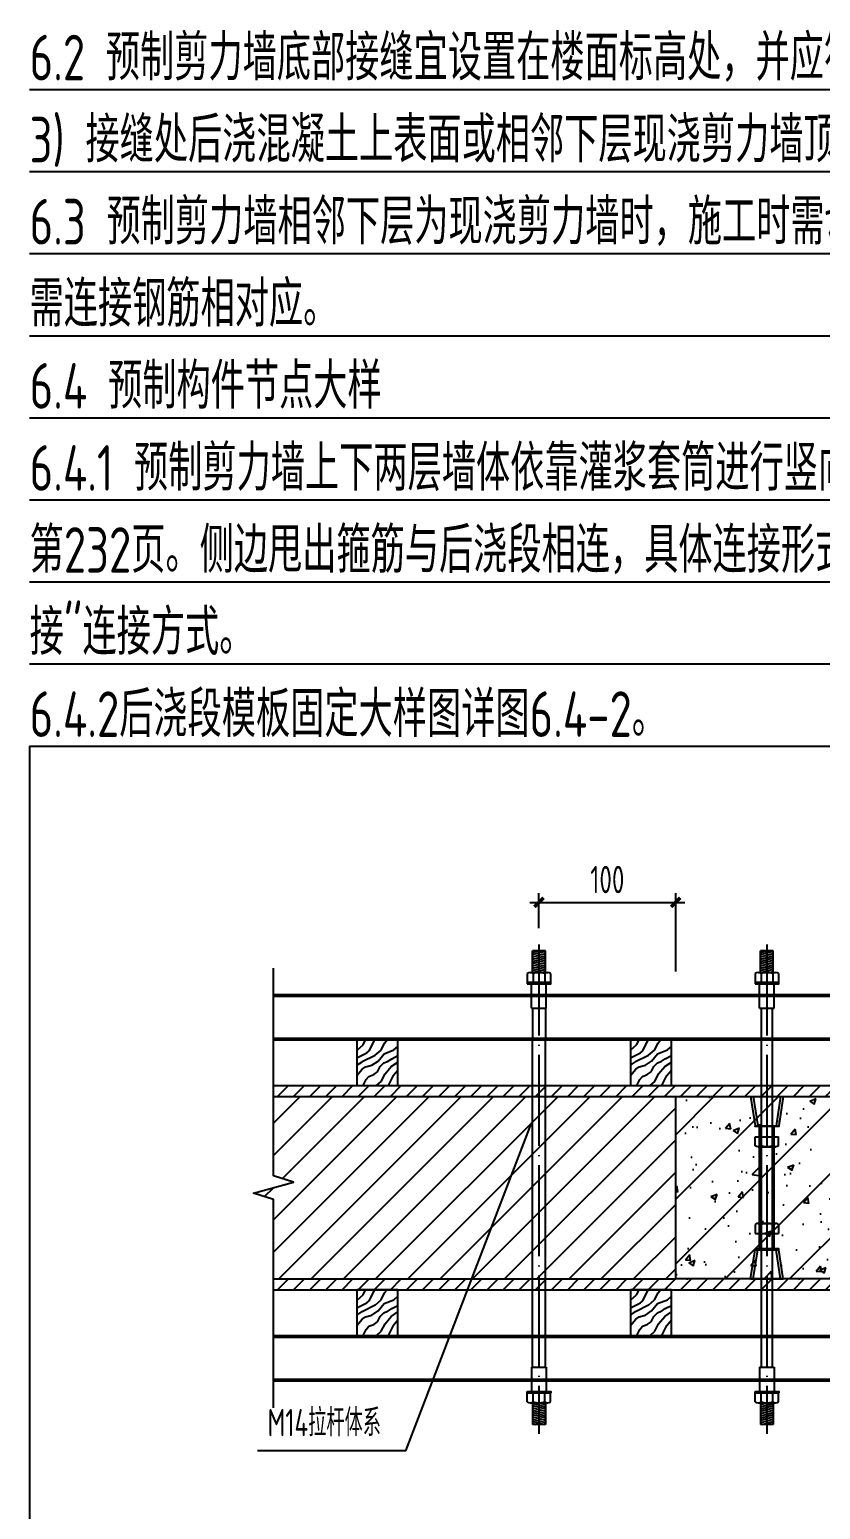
# Model space of a CAD drawing. Extents: x -85320 to 1679916, y -1321939 to 627.
# Drawn here: x 1051281 to 1059954, y -719776 to -703548 of the extents above; entities that cross this region are included whole.
import ezdxf
from ezdxf.enums import TextEntityAlignment as Align

# ---------------------------------------------------------------- set-up
doc = ezdxf.new("R2010")
doc.units = 0
doc.header["$LTSCALE"] = 1000
doc.linetypes.add('DOTE', pattern=[2.42, 2, -0.2, 0.02, -0.2])
for name, color, linetype in [('0S-DETL-HATCH', 252, 'Continuous'), ('0s-symb', 1, 'Continuous'), ('TQ-套筒', 4, 'Continuous'), ('TQ-详图、通用文字', 7, 'Continuous'), ('TQ-轴线', 1, 'DOTE'), ('TQ-钢板', 3, 'Continuous'), ('TQ-预制剪力墙', 2, 'Continuous'), ('TQ-预埋件', 81, 'Continuous'), ('ZMG-隔墙带梁', 171, 'Continuous'), ('中文', 7, 'Continuous'), ('图纸说明', 7, 'Continuous'), ('总说明下划线', 8, 'Continuous')]:
    doc.layers.add(name, color=color, linetype=linetype)
doc.layers.add('DIM', color=3, linetype='Continuous', lineweight=0)
doc.styles.add('sm', font='tssdeng.shx', dxfattribs={"width": 0.7, "height": 550, "bigfont": 'tssdchn.shx'})
doc.styles.add('TSSD_Dimension', font='tssdeng.shx', dxfattribs={"width": 0.7, "bigfont": 'hztxt.shx'})
doc.styles.add('TSSD_Rein', font='Tssdeng.shx', dxfattribs={"width": 0.7, "bigfont": 'hztxt.shx'})
doc.dimstyles.new('TSSD_25_100', dxfattribs={"dimtxt": 300, "dimasz": 100, "dimexe": 250, "dimexo": 250, "dimgap": 100, "dimtad": 1, "dimdec": 0, "dimlfac": 0.25, "dimzin": 0, "dimdsep": 46, "dimtxsty": 'TSSD_Dimension', "dimblk": 'ARCHTICK', "dimcen": 0, "dimclrt": 7, "dimadec": 0, "dimazin": 0, "dimtfac": 1, "dimtdec": 0, "dimtix": 1, "dimtmove": 2, "dimatfit": 3, "dimldrblk": 'ARCHTICK', "dimfxl": 1, "dimtvp": 0.7, "dimtolj": 1, "dimtzin": 0, "dimarcsym": 0})

# ---------------------------------------------------------------- blocks, each defined once
blk = doc.blocks.new('_ArchTick')
at = {"color": 0, "linetype": 'ByBlock', "const_width": 0.4}
blk.add_lwpolyline([(-0.5, -0.5), (0.5, 0.5)], dxfattribs=at)
blk = doc.blocks.new('*D2830')
at = {"layer": 'Defpoints', "color": 0, "transparency": 16777216}
for p in [(4631, 12291), (3131, 11759), (4631, 11282, 0)]:
    blk.add_point(p, dxfattribs=at)
at = {"layer": 'DIM', "color": 0, "lineweight": -2, "transparency": 16777216}
for p, q in [((3131, 12009), (3131, 12391)), ((4631, 11532), (4631, 12391)), ((3031, 12291), (4731, 12291))]:
    blk.add_line(p, q, dxfattribs=at)
at = {"layer": 'DIM', "color": 0, "lineweight": -2, "transparency": 16777216, "xscale": 100, "yscale": 100, "zscale": 100, "rotation": 180}
blk.add_blockref('_ArchTick', (3131, 12291), dxfattribs=at)
at = {"layer": 'DIM', "color": 0, "lineweight": -2, "transparency": 16777216, "xscale": 100, "yscale": 100, "zscale": 100}
blk.add_blockref('_ArchTick', (4631, 12291), dxfattribs=at)
at = {"layer": 'DIM', "color": 7, "transparency": 16777216, "insert": (3881, 12541), "char_height": 300, "attachment_point": 5, "style": 'TSSD_Dimension'}
blk.add_mtext('\\A1;100', dxfattribs=at)
blk = doc.blocks.new('2012073109122024')
at = {"layer": 'TQ-套筒'}
for p, q in [((9.7, 12.8), (0, 12.8)), ((0, 12.8), (0, -12.8)), ((9.7, 6.4), (0, 6.4)), ((11, 9.6), (11, -9.6)), ((9.7, -6.4), (0, -6.4)), ((9.7, -12.8), (0, -12.8))]:
    blk.add_line(p, q, dxfattribs=at)
for centre, radius, start, end in [((6.4, 9.6), 4.62, 316.2169, 43.7831), ((-5.5, 0), 16.5, 337.2795, 22.7205), ((6.4, -9.6), 4.62, 316.2169, 43.7831)]:
    blk.add_arc(centre, radius, start, end, dxfattribs=at)
blk = doc.blocks.new('A$C72E71460')
at = {"layer": '0S-DETL-HATCH'}
h = blk.add_hatch(dxfattribs=at)
h.set_pattern_fill('ANSI31', color=256, scale=2000, style=0)
h.set_pattern_definition([(45, (-848295.43, -504956), (-176.776695, 176.776695), [])])
h.paths.add_polyline_path([(220, 10161.8), (220, 9291.8), (440, 9221.8), (0, 9101.8), (220, 9031.8), (220, 8161.8), (4631.2, 8161.8), (4631.2, 10161.8)])
h = blk.add_hatch(dxfattribs=at)
h.set_pattern_fill('ARMORED', color=256, scale=100, style=0)
h.set_pattern_definition([(50, (-3180707.74, 1885101.64), (717.26018, -62.752135), [75, -825]), (355, (-3180707.74, 1885101.64), (-138.75133, 752.19213), [60, -660]), (100.4514, (-3180648, 1885096.4), (578.50938, 689.43954), [63.74019, -701.14211]), (46.1842, (-3180707.7, 1885301.6), (1067.24105, -165.51901), [112.5, -1237.5]), (96.6356, (-3180618.8, 1885287.8), (934.6627, 974.11787), [95.6103, -1051.713]), (351.1842, (-3180707.7, 1885301.6), (934.66195, 974.1186), [90, -990]), (21, (-3180607.74, 1885251.64), (596.90705, -402.61889), [75, -825]), (326, (-3180607.74, 1885251.64), (243.31533, 725.15005), [60, -660]), (71.4514, (-3180558, 1885218.1), (840.22263, 322.5305), [63.74019, -701.14211]), (37.5, (-3180707.74, 1885101.64), (12.159855, 332.893854), [0, -652, 0, -670, 0, -662.5]), (7.5, (-3180707.74, 1885101.64), (263.069537, 394.411712), [0, -382, 0, -637, 0, -252.5]), (327.5, (-3180930.74, 1885101.64), (533.822436, -22.554872), [0, -250, 0, -780, 0, -1035]), (317.5, (-3181030.74, 1885101.64), (583.18617, 100.10498), [0, -325, 0, -518, 0, -735]), (45, (-3180707.74, 1885101.64), (-353.55339, 353.55339), [])])
h.paths.add_polyline_path([(4631.2, 10161.8), (9631.2, 10161.8), (9631.2, 8161.8), (4631.2, 8161.8)])
at = {"layer": '0s-symb'}
h = blk.add_hatch(dxfattribs=at)
h.set_pattern_fill('ANSI31', color=256, scale=1000, style=0)
h.set_pattern_definition([(45, (-3208594.37, 1877380.99), (-88.3883476, 88.3883476), [])])
h.paths.add_polyline_path([(14887.1, 10161.8), (14887.1, 10281.8), (220, 10281.8), (220, 10161.8)])
h = blk.add_hatch(dxfattribs=at)
h.set_pattern_fill('ANSI31', color=256, scale=1000, style=0)
h.set_pattern_definition([(45, (-3208594.37, 1875260.99), (-88.3883476, 88.3883476), [])])
h.paths.add_polyline_path([(14887.1, 8041.8), (14887.1, 8161.8), (220, 8161.8), (220, 8041.8)])
at = {"layer": 'TQ-钢板'}
h = blk.add_hatch(dxfattribs=at)
h.set_pattern_fill('木纹面1', color=256, scale=100, pattern_type=2)
h.set_pattern_definition([(63.43495, (-43661.4, -6282.37), (400, -2e-08), [92.4274, -354.7862]), (40.6013, (-43924.54, -5936.5), (400, 4e-07), [83.161, -1760.748]), (40.6013, (-43724.54, -5536.5), (400, 4e-07), [83.161, -1760.748]), (40.6013, (-43524.54, -5136.5), (400, -3e-07), [83.161, -1760.748]), (63.43495, (-43864.35, -6338.27), (400, -2e-08), [84.74, -362.4734]), (50.1944, (-43826.46, -6262.48), (400, 2e-08), [44.81, -1517.24]), (50.1944, (-43626.46, -5862.48), (400, 2e-08), [44.81, -1517.24]), (50.1944, (-43426.46, -5462.48), (400, 2e-08), [44.81, -1517.24]), (21.8014, (-43797.77, -6228.05), (400, -5e-07), [57.3742, -1019.6587]), (33.69007, (-43744.5, -6206.74), (400, -2e-07), [50.4363, -670.674]), (63.43495, (-43702.53, -6178.77), (400, -2e-07), [67.1058, -380.1078]), (45, (-43672.52, -6118.75), (400, -2e-14), [54.3564, -1077.0145]), (45, (-43472.52, -5718.75), (400, -2e-14), [54.3564, -1077.0145]), (21.8014, (-43634.09, -6080.31), (400, -5e-07), [43.8474, -1033.1856]), (63.43495, (-43993.97, -6347.5), (400, -2e-07), [143.792, -303.4216]), (50.1944, (-43929.67, -6218.9), (400, 2e-08), [91.471, -1470.579]), (50.1944, (-43729.67, -5818.9), (400, 2e-08), [91.471, -1470.579]), (50.1944, (-43529.67, -5418.9), (400, 2e-08), [91.471, -1470.579]), (33.69007, (-43871.1, -6148.63), (400, -2e-07), [44.8112, -676.299]), (15.9454, (-43833.82, -6123.77), (400, -3e-05), [71.2497, -1384.7723]), (33.69007, (-43765.32, -6104.2), (400, -2e-07), [81.8593, -639.251]), (50.1944, (-43697.2, -6058.8), (400, 2e-08), [103.947, -1458.103]), (50.1944, (-43497.2, -5658.8), (400, 2e-08), [103.947, -1458.103]), (50.1944, (-43297.2, -5258.8), (400, -5e-08), [103.947, -1458.103]), (21.8014, (-43630.66, -5978.94), (400, -5e-07), [114.29, -962.743]), (50.1944, (-44020.07, -6199.7), (400, 2e-08), [104.281, -1457.769]), (50.1944, (-43820.07, -5799.7), (400, 2e-08), [104.281, -1457.769]), (50.1944, (-43620.07, -5399.7), (400, 2e-08), [104.281, -1457.769]), (33.69007, (-43953.3, -6119.6), (400, -2e-07), [96.7615, -624.3488]), (26.56505, (-43872.8, -6065.92), (400, 2e-08), [159.719, -1629.135]), (26.56505, (-43672.8, -5665.92), (400, 2e-08), [159.719, -1629.135]), (40.6013, (-43729.94, -5994.5), (400, 4e-07), [86.386, -1757.523]), (40.6013, (-43529.94, -5594.5), (400, 4e-07), [86.386, -1757.523]), (40.6013, (-43329.94, -5194.5), (400, 4e-07), [86.386, -1757.523]), (33.69007, (-43993.38, -6064.02), (400, -2e-07), [54.7158, -666.3944]), (26.56505, (-43947.85, -6033.67), (400, 2e-07), [143.1615, -1645.693]), (26.56505, (-43747.85, -5633.67), (400, -2e-06), [143.1615, -1645.693]), (40.6013, (-43819.8, -5969.65), (400, 4e-07), [34.016, -1809.892]), (40.6013, (-43619.8, -5569.65), (400, 4e-07), [34.016, -1809.892]), (40.6013, (-43419.8, -5169.65), (400, 4e-07), [34.016, -1809.892])])
h.paths.add_polyline_path([(1134, 10281.8), (1584, 10281.8), (1584, 10781.8), (1134, 10781.8)])
h = blk.add_hatch(dxfattribs=at)
h.set_pattern_fill('木纹面1', color=256, scale=100, pattern_type=2)
h.set_pattern_definition([(63.43495, (-40661.4, -6282.37), (400, -2e-08), [92.4274, -354.7862]), (40.6013, (-40924.54, -5936.5), (400, 4e-07), [83.161, -1760.748]), (40.6013, (-40724.54, -5536.5), (400, 4e-07), [83.161, -1760.748]), (40.6013, (-40524.54, -5136.5), (400, -3e-07), [83.161, -1760.748]), (63.43495, (-40864.35, -6338.27), (400, -2e-08), [84.74, -362.4734]), (50.1944, (-40826.46, -6262.48), (400, 2e-08), [44.81, -1517.24]), (50.1944, (-40626.46, -5862.48), (400, 2e-08), [44.81, -1517.24]), (50.1944, (-40426.46, -5462.48), (400, 2e-08), [44.81, -1517.24]), (21.8014, (-40797.77, -6228.05), (400, -5e-07), [57.3742, -1019.6587]), (33.69007, (-40744.5, -6206.74), (400, -2e-07), [50.4363, -670.674]), (63.43495, (-40702.53, -6178.77), (400, -2e-07), [67.1058, -380.1078]), (45, (-40672.52, -6118.75), (400, -2e-14), [54.3564, -1077.0145]), (45, (-40472.52, -5718.75), (400, -2e-14), [54.3564, -1077.0145]), (21.8014, (-40634.09, -6080.31), (400, -5e-07), [43.8474, -1033.1856]), (63.43495, (-40993.97, -6347.5), (400, -2e-07), [143.792, -303.4216]), (50.1944, (-40929.67, -6218.9), (400, 2e-08), [91.471, -1470.579]), (50.1944, (-40729.67, -5818.9), (400, 2e-08), [91.471, -1470.579]), (50.1944, (-40529.67, -5418.9), (400, 2e-08), [91.471, -1470.579]), (33.69007, (-40871.1, -6148.63), (400, -2e-07), [44.8112, -676.299]), (15.9454, (-40833.82, -6123.77), (400, -3e-05), [71.2497, -1384.7723]), (33.69007, (-40765.32, -6104.2), (400, -2e-07), [81.8593, -639.251]), (50.1944, (-40697.2, -6058.8), (400, 2e-08), [103.947, -1458.103]), (50.1944, (-40497.2, -5658.8), (400, 2e-08), [103.947, -1458.103]), (50.1944, (-40297.2, -5258.8), (400, -5e-08), [103.947, -1458.103]), (21.8014, (-40630.66, -5978.94), (400, -5e-07), [114.29, -962.743]), (50.1944, (-41020.07, -6199.7), (400, 2e-08), [104.281, -1457.769]), (50.1944, (-40820.07, -5799.7), (400, 2e-08), [104.281, -1457.769]), (50.1944, (-40620.07, -5399.7), (400, 2e-08), [104.281, -1457.769]), (33.69007, (-40953.3, -6119.6), (400, -2e-07), [96.7615, -624.3488]), (26.56505, (-40872.8, -6065.92), (400, 2e-08), [159.719, -1629.135]), (26.56505, (-40672.8, -5665.92), (400, 2e-08), [159.719, -1629.135]), (40.6013, (-40729.94, -5994.5), (400, 4e-07), [86.386, -1757.523]), (40.6013, (-40529.94, -5594.5), (400, 4e-07), [86.386, -1757.523]), (40.6013, (-40329.94, -5194.5), (400, 4e-07), [86.386, -1757.523]), (33.69007, (-40993.38, -6064.02), (400, -2e-07), [54.7158, -666.3944]), (26.56505, (-40947.85, -6033.67), (400, 2e-07), [143.1615, -1645.693]), (26.56505, (-40747.85, -5633.67), (400, -2e-06), [143.1615, -1645.693]), (40.6013, (-40819.8, -5969.65), (400, 4e-07), [34.016, -1809.892]), (40.6013, (-40619.8, -5569.65), (400, 4e-07), [34.016, -1809.892]), (40.6013, (-40419.8, -5169.65), (400, 4e-07), [34.016, -1809.892])])
h.paths.add_polyline_path([(4134, 10281.8), (4584, 10281.8), (4584, 10781.8), (4134, 10781.8)])
h = blk.add_hatch(dxfattribs=at)
h.set_pattern_fill('木纹面1', color=256, scale=100, pattern_type=2)
h.set_pattern_definition([(63.43495, (-43661.4, -9022.37), (400, -2e-08), [92.4274, -354.7862]), (40.6013, (-43924.54, -8676.5), (400, 4e-07), [83.161, -1760.748]), (40.6013, (-43724.54, -8276.5), (400, 4e-07), [83.161, -1760.748]), (40.6013, (-43524.54, -7876.5), (400, -3e-07), [83.161, -1760.748]), (63.43495, (-43864.35, -9078.27), (400, -2e-08), [84.74, -362.4734]), (50.1944, (-43826.46, -9002.48), (400, 2e-08), [44.81, -1517.24]), (50.1944, (-43626.46, -8602.48), (400, 2e-08), [44.81, -1517.24]), (50.1944, (-43426.46, -8202.48), (400, 2e-08), [44.81, -1517.24]), (21.8014, (-43797.77, -8968.05), (400, -5e-07), [57.3742, -1019.6587]), (33.69007, (-43744.5, -8946.74), (400, -2e-07), [50.4363, -670.674]), (63.43495, (-43702.53, -8918.77), (400, -2e-07), [67.1058, -380.1078]), (45, (-43672.52, -8858.75), (400, -2e-14), [54.3564, -1077.0145]), (45, (-43472.52, -8458.75), (400, -2e-14), [54.3564, -1077.0145]), (21.8014, (-43634.09, -8820.31), (400, -5e-07), [43.8474, -1033.1856]), (63.43495, (-43993.97, -9087.5), (400, -2e-07), [143.792, -303.4216]), (50.1944, (-43929.67, -8958.9), (400, 2e-08), [91.471, -1470.579]), (50.1944, (-43729.67, -8558.9), (400, 2e-08), [91.471, -1470.579]), (50.1944, (-43529.67, -8158.9), (400, 2e-08), [91.471, -1470.579]), (33.69007, (-43871.1, -8888.63), (400, -2e-07), [44.8112, -676.299]), (15.9454, (-43833.82, -8863.77), (400, -3e-05), [71.2497, -1384.7723]), (33.69007, (-43765.32, -8844.2), (400, -2e-07), [81.8593, -639.251]), (50.1944, (-43697.2, -8798.8), (400, 2e-08), [103.947, -1458.103]), (50.1944, (-43497.2, -8398.8), (400, 2e-08), [103.947, -1458.103]), (50.1944, (-43297.2, -7998.8), (400, -5e-08), [103.947, -1458.103]), (21.8014, (-43630.66, -8718.94), (400, -5e-07), [114.29, -962.743]), (50.1944, (-44020.07, -8939.7), (400, 2e-08), [104.281, -1457.769]), (50.1944, (-43820.07, -8539.7), (400, 2e-08), [104.281, -1457.769]), (50.1944, (-43620.07, -8139.7), (400, 2e-08), [104.281, -1457.769]), (33.69007, (-43953.3, -8859.6), (400, -2e-07), [96.7615, -624.3488]), (26.56505, (-43872.8, -8805.92), (400, 2e-08), [159.719, -1629.135]), (26.56505, (-43672.8, -8405.92), (400, 2e-08), [159.719, -1629.135]), (40.6013, (-43729.94, -8734.5), (400, 4e-07), [86.386, -1757.523]), (40.6013, (-43529.94, -8334.5), (400, 4e-07), [86.386, -1757.523]), (40.6013, (-43329.94, -7934.5), (400, 4e-07), [86.386, -1757.523]), (33.69007, (-43993.38, -8804.02), (400, -2e-07), [54.7158, -666.3944]), (26.56505, (-43947.85, -8773.67), (400, 2e-07), [143.1615, -1645.693]), (26.56505, (-43747.85, -8373.67), (400, -2e-06), [143.1615, -1645.693]), (40.6013, (-43819.8, -8709.65), (400, 4e-07), [34.016, -1809.892]), (40.6013, (-43619.8, -8309.65), (400, 4e-07), [34.016, -1809.892]), (40.6013, (-43419.8, -7909.65), (400, 4e-07), [34.016, -1809.892])])
h.paths.add_polyline_path([(1134, 7541.8), (1584, 7541.8), (1584, 8041.8), (1134, 8041.8)])
h = blk.add_hatch(dxfattribs=at)
h.set_pattern_fill('木纹面1', color=256, scale=100, pattern_type=2)
h.set_pattern_definition([(63.43495, (-40661.4, -9022.37), (400, -2e-08), [92.4274, -354.7862]), (40.6013, (-40924.54, -8676.5), (400, 4e-07), [83.161, -1760.748]), (40.6013, (-40724.54, -8276.5), (400, 4e-07), [83.161, -1760.748]), (40.6013, (-40524.54, -7876.5), (400, -3e-07), [83.161, -1760.748]), (63.43495, (-40864.35, -9078.27), (400, -2e-08), [84.74, -362.4734]), (50.1944, (-40826.46, -9002.48), (400, 2e-08), [44.81, -1517.24]), (50.1944, (-40626.46, -8602.48), (400, 2e-08), [44.81, -1517.24]), (50.1944, (-40426.46, -8202.48), (400, 2e-08), [44.81, -1517.24]), (21.8014, (-40797.77, -8968.05), (400, -5e-07), [57.3742, -1019.6587]), (33.69007, (-40744.5, -8946.74), (400, -2e-07), [50.4363, -670.674]), (63.43495, (-40702.53, -8918.77), (400, -2e-07), [67.1058, -380.1078]), (45, (-40672.52, -8858.75), (400, -2e-14), [54.3564, -1077.0145]), (45, (-40472.52, -8458.75), (400, -2e-14), [54.3564, -1077.0145]), (21.8014, (-40634.09, -8820.31), (400, -5e-07), [43.8474, -1033.1856]), (63.43495, (-40993.97, -9087.5), (400, -2e-07), [143.792, -303.4216]), (50.1944, (-40929.67, -8958.9), (400, 2e-08), [91.471, -1470.579]), (50.1944, (-40729.67, -8558.9), (400, 2e-08), [91.471, -1470.579]), (50.1944, (-40529.67, -8158.9), (400, 2e-08), [91.471, -1470.579]), (33.69007, (-40871.1, -8888.63), (400, -2e-07), [44.8112, -676.299]), (15.9454, (-40833.82, -8863.77), (400, -3e-05), [71.2497, -1384.7723]), (33.69007, (-40765.32, -8844.2), (400, -2e-07), [81.8593, -639.251]), (50.1944, (-40697.2, -8798.8), (400, 2e-08), [103.947, -1458.103]), (50.1944, (-40497.2, -8398.8), (400, 2e-08), [103.947, -1458.103]), (50.1944, (-40297.2, -7998.8), (400, -5e-08), [103.947, -1458.103]), (21.8014, (-40630.66, -8718.94), (400, -5e-07), [114.29, -962.743]), (50.1944, (-41020.07, -8939.7), (400, 2e-08), [104.281, -1457.769]), (50.1944, (-40820.07, -8539.7), (400, 2e-08), [104.281, -1457.769]), (50.1944, (-40620.07, -8139.7), (400, 2e-08), [104.281, -1457.769]), (33.69007, (-40953.3, -8859.6), (400, -2e-07), [96.7615, -624.3488]), (26.56505, (-40872.8, -8805.92), (400, 2e-08), [159.719, -1629.135]), (26.56505, (-40672.8, -8405.92), (400, 2e-08), [159.719, -1629.135]), (40.6013, (-40729.94, -8734.5), (400, 4e-07), [86.386, -1757.523]), (40.6013, (-40529.94, -8334.5), (400, 4e-07), [86.386, -1757.523]), (40.6013, (-40329.94, -7934.5), (400, 4e-07), [86.386, -1757.523]), (33.69007, (-40993.38, -8804.02), (400, -2e-07), [54.7158, -666.3944]), (26.56505, (-40947.85, -8773.67), (400, 2e-07), [143.1615, -1645.693]), (26.56505, (-40747.85, -8373.67), (400, -2e-06), [143.1615, -1645.693]), (40.6013, (-40819.8, -8709.65), (400, 4e-07), [34.016, -1809.892]), (40.6013, (-40619.8, -8309.65), (400, 4e-07), [34.016, -1809.892]), (40.6013, (-40419.8, -7909.65), (400, 4e-07), [34.016, -1809.892])])
h.paths.add_polyline_path([(4134, 7541.8), (4584, 7541.8), (4584, 8041.8), (4134, 8041.8)])
at = {"layer": 'TQ-预埋件'}
h = blk.add_hatch(dxfattribs=at)
h.set_pattern_fill('ANSI31', color=256, scale=15, angle=150)
h.set_pattern_definition([(195, (296986.54, -671990.368), (6.1631285, -23.00110874), [])])
h.paths.add_polyline_path([(3201.2, 11758.6), (3061.2, 11758.6), (3061.2, 11522.1), (3201.2, 11522.1)])
h = blk.add_hatch(dxfattribs=at)
h.set_pattern_fill('ANSI31', color=256, scale=15, angle=150)
h.set_pattern_definition([(195, (299486.54, -671990.365), (6.1631285, -23.00110874), [])])
h.paths.add_polyline_path([(5701.2, 11758.6), (5561.2, 11758.6), (5561.2, 11522.1), (5701.2, 11522.1)])
h = blk.add_hatch(dxfattribs=at)
h.set_pattern_fill('ANSI31', color=256, scale=15, angle=150)
h.set_pattern_definition([(165, (296986.54, 690314.01), (6.1631285, 23.00110874), [])])
h.paths.add_polyline_path([(3201.2, 6565), (3061.2, 6565), (3061.2, 6801.5), (3201.2, 6801.5)])
h = blk.add_hatch(dxfattribs=at)
h.set_pattern_fill('ANSI31', color=256, scale=15, angle=150)
h.set_pattern_definition([(195, (299486.54, -677885.676), (6.1631285, -23.00110874), [])])
h.paths.add_polyline_path([(5701.2, 6565), (5561.2, 6565), (5561.2, 6801.5), (5701.2, 6801.5)])
at = {"layer": '0s-symb', "color": 7, "elevation": 0}
blk.add_lwpolyline([(220, 6747.8), (220, 9031.8), (0, 9101.8), (440, 9221.8), (220, 9291.8), (220, 11570.1)], dxfattribs=at)
at = {"layer": 'TQ-详图、通用文字'}
for q in [(3049.7, 9870.9, 0), (45.5, 6277.8, 0)]:
    blk.add_line((1671.8, 6277.8, 0), q, dxfattribs=at)
at = {"layer": 'TQ-轴线', "ltscale": 0.5}
for p, q in [((3131.2, 11829, 0), (3131.2, 6462.8, 0)), ((5631.2, 11829, 0), (5631.2, 6462.8, 0))]:
    blk.add_line(p, q, dxfattribs=at)
at = {"layer": 'TQ-钢板', "color": 7}
for p, q in [((220, 11281.8, 0), (14887.1, 11281.8, 0)), ((220, 11261.8, 0), (14887.1, 11261.8, 0)), ((220, 10801.8, 0), (14887.1, 10801.8, 0)), ((220, 10781.8, 0), (14887.1, 10781.8, 0)), ((220, 7541.8, 0), (14887.1, 7541.8, 0)), ((220, 7521.8, 0), (14887.1, 7521.8, 0)), ((220, 7061.8, 0), (14887.1, 7061.8, 0)), ((220, 7041.8, 0), (14887.1, 7041.8, 0))]:
    blk.add_line(p, q, dxfattribs=at)
at = {"layer": 'TQ-钢板'}
for p, q in [((220, 10281.8, 0), (14887.1, 10281.8, 0)), ((220, 8041.8, 0), (14887.1, 8041.8, 0))]:
    blk.add_line(p, q, dxfattribs=at)
at = {"layer": 'TQ-钢板', "color": 7, "elevation": 0}
for points in [[(220, 11281.8), (14887.1, 11281.8)], [(220, 10781.8), (14887.1, 10781.8)], [(220, 7541.8), (14887.1, 7541.8)], [(220, 7041.8), (14887.1, 7041.8)]]:
    blk.add_lwpolyline(points, dxfattribs=at)
at = {"layer": 'TQ-钢板', "elevation": 0}
for points in [[(1134, 10281.8), (1584, 10281.8), (1584, 10781.8), (1134, 10781.8)], [(4134, 10281.8), (4584, 10281.8), (4584, 10781.8), (4134, 10781.8)], [(1134, 7541.8), (1584, 7541.8), (1584, 8041.8), (1134, 8041.8)], [(4134, 7541.8), (4584, 7541.8), (4584, 8041.8), (4134, 8041.8)]]:
    blk.add_lwpolyline(points, close=True, dxfattribs=at)
at = {"layer": 'TQ-预制剪力墙'}
for p, q in [((220, 10161.8, 0), (4631.2, 10161.8, 0)), ((4631.2, 8161.8, 0), (4631.2, 10161.8, 0)), ((220, 8161.8, 0), (4631.2, 8161.8, 0))]:
    blk.add_line(p, q, dxfattribs=at)
at = {"layer": 'TQ-预埋件'}
for p, q in [((3061.2, 11522.1, 0), (3061.2, 11758.6, 0)), ((3201.2, 11758.6, 0), (3061.2, 11758.6, 0)), ((3201.2, 11522.1, 0), (3201.2, 11758.6, 0)), ((5561.2, 11522.1, 0), (5561.2, 11758.6, 0)), ((5701.2, 11758.6, 0), (5561.2, 11758.6, 0)), ((5701.2, 11522.1, 0), (5701.2, 11758.6, 0)), ((3035.4, 11522.1, 0), (3227.1, 11522.1, 0)), ((5535.4, 11522.1, 0), (5727.1, 11522.1, 0)), ((3003.5, 11509.3, 0), (3003.5, 11412.1, 0)), ((3003.5, 11412.1, 0), (3259, 11412.1, 0)), ((3051.2, 11131.8, 0), (3051.2, 11412.1, 0)), ((3067.4, 11509.3, 0), (3067.4, 11412.1, 0)), ((3195.1, 11509.3, 0), (3195.1, 11412.1, 0)), ((3211.2, 11131.8, 0), (3211.2, 11412.1, 0)), ((3259, 11509.3, 0), (3259, 11412.1, 0)), ((5503.5, 11509.3, 0), (5503.5, 11412.1, 0)), ((5503.5, 11412.1, 0), (5759, 11412.1, 0)), ((5551.2, 11131.8, 0), (5551.2, 11412.1, 0)), ((5567.4, 11509.3, 0), (5567.4, 11412.1, 0)), ((5695.1, 11509.3, 0), (5695.1, 11412.1, 0)), ((5711.2, 11131.8, 0), (5711.2, 11412.1, 0)), ((5759, 11509.3, 0), (5759, 11412.1, 0)), ((3051.2, 11131.8, 0), (3211.2, 11131.8, 0)), ((3061.2, 11131.8, 0), (3061.2, 10781.8, 0)), ((3201.2, 11131.8, 0), (3201.2, 10781.8, 0)), ((5551.2, 11131.8, 0), (5711.2, 11131.8, 0)), ((5571.2, 10781.8, 0), (5571.2, 11131.8, 0)), ((5691.2, 10781.8, 0), (5691.2, 11131.8, 0)), ((3061.2, 7191.8, 0), (3061.2, 10781.8, 0)), ((3201.2, 7191.8, 0), (3201.2, 10781.8, 0)), ((5571.2, 7541.8, 0), (5571.2, 10781.8, 0)), ((5691.2, 7541.8, 0), (5691.2, 10781.8, 0)), ((5571.2, 7191.8, 0), (5571.2, 7541.8, 0)), ((5691.2, 7191.8, 0), (5691.2, 7541.8, 0)), ((3051.2, 7191.8, 0), (3211.2, 7191.8, 0)), ((3051.2, 7191.8, 0), (3051.2, 6911.5, 0)), ((3211.2, 7191.8, 0), (3211.2, 6911.5, 0)), ((5551.2, 7191.8, 0), (5711.2, 7191.8, 0)), ((5551.2, 7191.8, 0), (5551.2, 6911.5, 0)), ((5711.2, 7191.8, 0), (5711.2, 6911.5, 0)), ((3003.5, 6814.4, 0), (3003.5, 6911.5, 0)), ((3003.5, 6911.5, 0), (3259, 6911.5, 0)), ((3067.4, 6814.4, 0), (3067.4, 6911.5, 0)), ((3195.1, 6814.4, 0), (3195.1, 6911.5, 0)), ((3259, 6814.4, 0), (3259, 6911.5, 0)), ((5503.5, 6814.4, 0), (5503.5, 6911.5, 0)), ((5503.5, 6911.5, 0), (5759, 6911.5, 0)), ((5567.4, 6814.4, 0), (5567.4, 6911.5, 0)), ((5695.1, 6814.4, 0), (5695.1, 6911.5, 0)), ((5759, 6814.4, 0), (5759, 6911.5, 0)), ((3035.4, 6801.5, 0), (3227.1, 6801.5, 0)), ((3061.2, 6801.5, 0), (3061.2, 6565, 0)), ((3201.2, 6801.5, 0), (3201.2, 6565, 0)), ((5535.4, 6801.5, 0), (5727.1, 6801.5, 0)), ((5561.2, 6801.5, 0), (5561.2, 6565, 0)), ((5701.2, 6801.5, 0), (5701.2, 6565, 0)), ((3201.2, 6565, 0), (3061.2, 6565, 0)), ((5701.2, 6565, 0), (5561.2, 6565, 0))]:
    blk.add_line(p, q, dxfattribs=at)
at = {"layer": 'TQ-预埋件', "color": 3}
for p, q in [((5451.2, 10161.8, 0), (5811.2, 10161.8, 0)), ((5451.2, 10161.8, 0), (5501.2, 9841.8, 0)), ((5481.6, 10161.8, 0), (5531.6, 9841.8, 0)), ((5780.9, 10161.8, 0), (5730.9, 9841.8, 0)), ((5811.2, 10161.8, 0), (5761.2, 9841.8, 0)), ((5501.2, 9841.8, 0), (5544.6, 9841.8, 0)), ((5551.2, 8491.8, 0), (5551.2, 9831.8, 0)), ((5711.2, 8491.8, 0), (5711.2, 9831.8, 0)), ((5717.8, 9841.8, 0), (5761.2, 9841.8, 0)), ((5451.2, 8161.8, 0), (5501.2, 8481.8, 0)), ((5481.6, 8161.8, 0), (5531.6, 8481.8, 0)), ((5501.2, 8481.8, 0), (5544.6, 8481.8, 0)), ((5561.2, 8481.8, 0), (5701.2, 8481.8, 0)), ((5717.8, 8481.8, 0), (5761.2, 8481.8, 0)), ((5780.9, 8161.8, 0), (5730.9, 8481.8, 0)), ((5811.2, 8161.8, 0), (5761.2, 8481.8, 0)), ((5451.2, 8161.8, 0), (5811.2, 8161.8, 0))]:
    blk.add_line(p, q, dxfattribs=at)
at = {"layer": 'TQ-预埋件', "elevation": 0}
for points in [[(3002.3, 11398.8), (3260.2, 11398.8), (3260.2, 11412.1), (3002.3, 11412.1)], [(5502.3, 11398.8), (5760.2, 11398.8), (5760.2, 11412.1), (5502.3, 11412.1)], [(3002.3, 6924.9), (3260.2, 6924.9), (3260.2, 6911.5), (3002.3, 6911.5)], [(5502.3, 6924.9), (5760.2, 6924.9), (5760.2, 6911.5), (5502.3, 6911.5)]]:
    blk.add_lwpolyline(points, close=True, dxfattribs=at)
at = {"layer": 'TQ-预埋件', "color": 3, "elevation": 0}
blk.add_lwpolyline([(5761.2, 9841.8), (5761.2, 9831.8), (5501.2, 9831.8), (5501.2, 9841.8)], close=True, dxfattribs=at)
blk.add_lwpolyline([(5544.6, 8481.8), (5761.2, 8481.8), (5761.2, 8491.8), (5501.2, 8491.8), (5501.2, 8481.8), (5544.6, 8481.8)], dxfattribs=at)
at = {"layer": 'TQ-预埋件'}
for centre, radius, start, end in [((3035.4, 11476, 0), 46.2, 46.21686, 133.78314), ((3131.2, 11356.7, 0), 165.4, 67.27953, 112.72047), ((3227.1, 11476, 0), 46.2, 46.21686, 133.78314), ((5535.4, 11476, 0), 46.2, 46.21686, 133.78314), ((5631.2, 11356.7, 0), 165.4, 67.27953, 112.72047), ((5727.1, 11476, 0), 46.2, 46.21686, 133.78314), ((3035.4, 6847.7, 0), 46.2, 226.21686, 313.78314), ((3131.2, 6966.9, 0), 165.4, 247.27953, 292.72047), ((3227.1, 6847.7, 0), 46.2, 226.21686, 313.78314), ((5535.4, 6847.7, 0), 46.2, 226.21686, 313.78314), ((5631.2, 6966.9, 0), 165.4, 247.27953, 292.72047), ((5727.1, 6847.7, 0), 46.2, 226.21686, 313.78314)]:
    blk.add_arc(centre, radius, start, end, dxfattribs=at)
at = {"layer": 'ZMG-隔墙带梁', "elevation": 0}
blk.add_lwpolyline([(4631.2, 10161.8), (9631.2, 10161.8), (9631.2, 8161.8), (4631.2, 8161.8)], close=True, dxfattribs=at)
at = {"yscale": 10, "zscale": 10, "rotation": 90}
for p, xscale in [((5631.2, 9719.5, 0), -10), ((5631.2, 8660.6, 0), 10)]:
    blk.add_blockref('2012073109122024', p, dxfattribs=dict(at, xscale=xscale))
at = {"layer": 'TQ-详图、通用文字', "color": 7, "style": 'sm', "width": 0.7}
blk.add_text('M14拉杆体系', height=300, dxfattribs=at).set_placement((154.5, 6345.8, 0), align=Align.BOTTOM_LEFT)
at = {"layer": 'DIM'}
dim = blk.add_linear_dim(base=(4631.2, 12291.4, 0), p1=(3131.2, 11758.6, 0), p2=(4631.2, 11281.8, 0), text='100', dimstyle='TSSD_25_100', dxfattribs=at)
dim.commit()
dim.dimension.update_dxf_attribs({"geometry": '*D2830', "text_midpoint": (3881.2, 12541.4, 0)})

msp = doc.modelspace()

# ---------------------------------------------------------------- linework, layer by layer
at = {"layer": '总说明下划线', "color": 9}
for p, q in [((1051281.408, -704204.339), (1071281.408, -704204.339)), ((1051281.408, -705104.339), (1071281.408, -705104.339)), ((1051281.408, -706004.339), (1071281.408, -706004.339)), ((1051281.408, -706904.339), (1071281.408, -706904.339)), ((1051281.408, -707804.339), (1071281.408, -707804.339)), ((1051281.408, -708704.339), (1071281.408, -708704.339)), ((1051281.408, -709604.339), (1071281.408, -709604.339)), ((1051281.408, -710504.339), (1071281.408, -710504.339)), ((1051281.408, -711404.339), (1051281.409, -725804.339)), ((1051281.408, -711404.339), (1071281.408, -711404.339))]:
    msp.add_line(p, q, dxfattribs=at)

# ---------------------------------------------------------------- block references
at = {"layer": '图纸说明'}
msp.add_blockref('A$C72E71460', (1053736.387, -725409.294, 0), dxfattribs=at)

# ---------------------------------------------------------------- texts
at = {"layer": '中文', "color": 4, "linetype": 'Continuous', "style": 'TSSD_Rein', "width": 0.75}
for s, p in [('6.2 预制剪力墙底部接缝宜设置在楼面标高处，并应符合下列规定：1) 接缝高度为20mm; 2) 接缝采用灌浆料填实; ', (1051281.418, -704104.339)), ('3) 接缝处后浇混凝土上表面或相邻下层现浇剪力墙顶面应设置粗糙面，粗糙面的凹凸深度不应小于6mm。', (1051281.418, -705004.339)), ('6.3 预制剪力墙相邻下层为现浇剪力墙时，施工时需切实采取措施保证下层现浇剪力墙竖向钢筋的位置与上层预制剪力墙', (1051281.418, -705904.339)), ('需连接钢筋相对应。', (1051281.418, -706804.339)), ('6.4 预制构件节点大样', (1051281.418, -707704.339)), ('6.4.1 预制剪力墙上下两层墙体依靠灌浆套筒进行竖向连接，具体连接形式详见15G310-2第59页及15G365-1', (1051281.418, -708604.339)), ('第232页。侧边甩出箍筋与后浇段相连，具体连接形式详见15G310-2第22页"附加封闭连接钢筋与预留U形钢筋连', (1051281.418, -709504.339)), ('接"连接方式。', (1051281.418, -710404.339)), ('6.4.2后浇段模板固定大样图详图6.4-2。', (1051281.418, -711304.339))]:
    msp.add_text(s, height=500, dxfattribs=at).set_placement(p)

doc.saveas('drawing.dxf')
